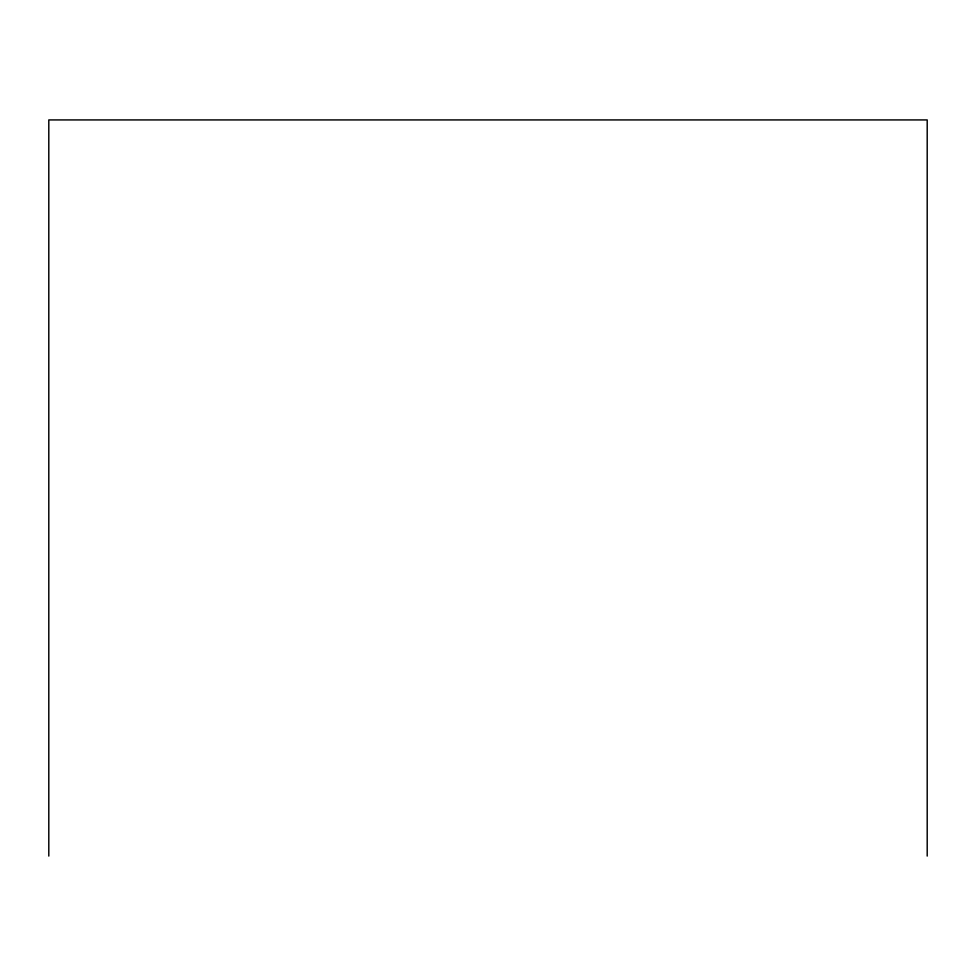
<?xml version="1.0" encoding="UTF-8"?>
<svg xmlns="http://www.w3.org/2000/svg" width="976" height="976" viewBox="0 0 976 976"><rect width="100%" height="100%" fill="white"/><g stroke="black" fill="none" stroke-linecap="round" stroke-linejoin="round"><path stroke-width="1.46" d="M927.2 856.074L927.2 119.926L48.8 119.926L48.8 856.074"/></g></svg>
